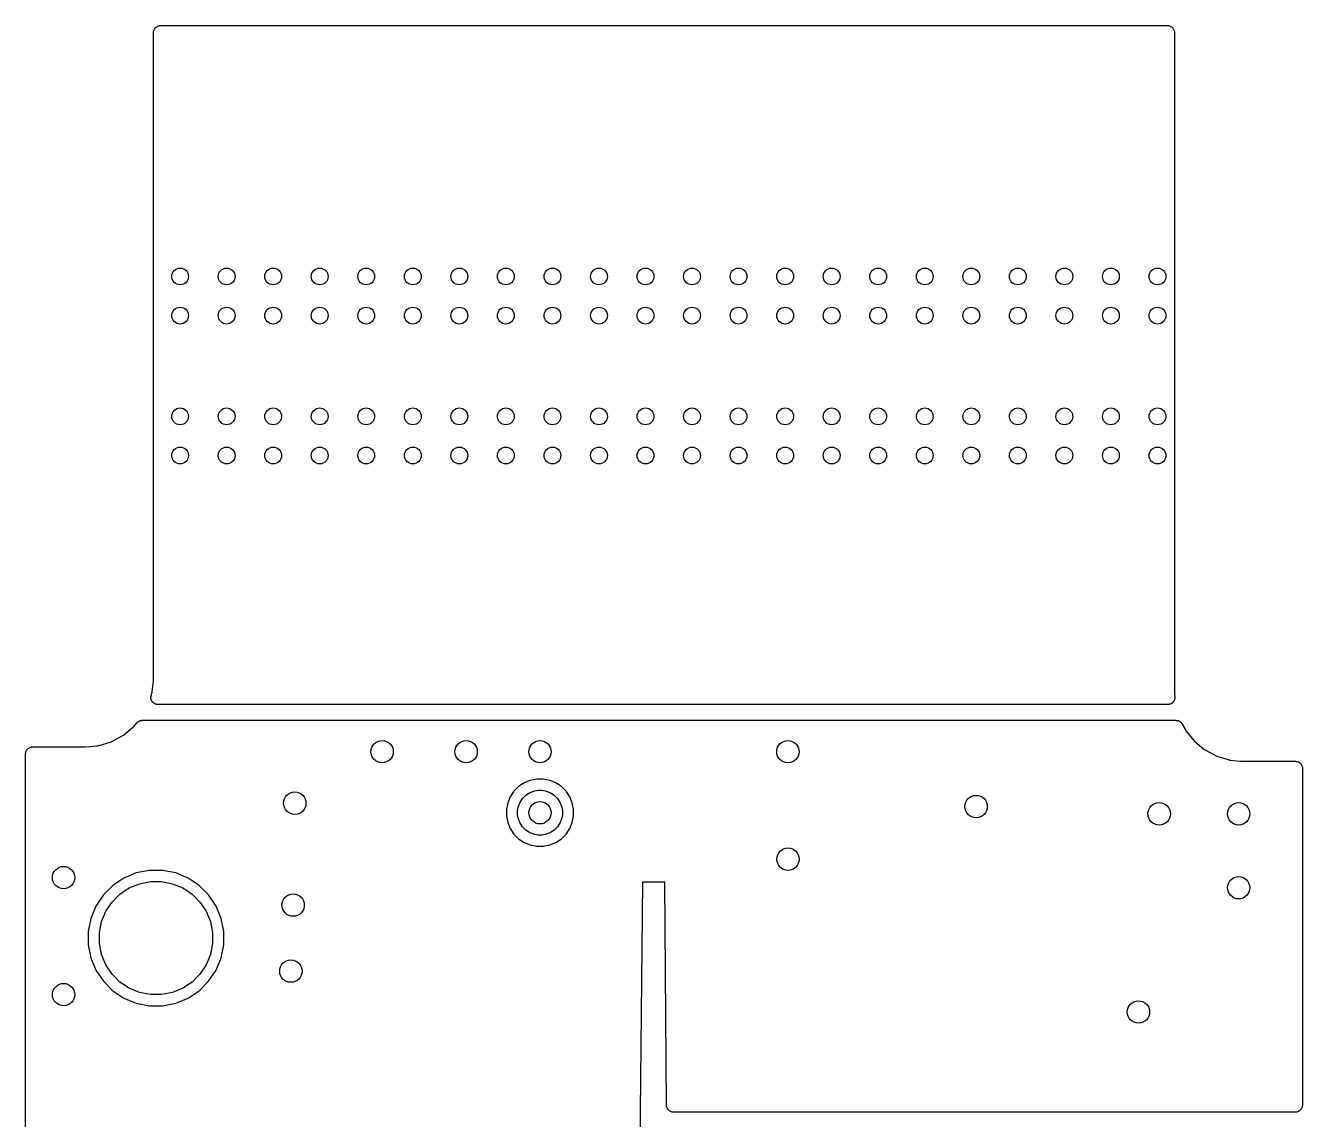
# Model space of a CAD drawing. Extents: x 5.16 to 6.06, y -3.88 to -2.24.
# Drawn here: x 5.157 to 6.055, y -3.012 to -2.242 of the extents above; entities that cross this region are included whole.
import ezdxf

# ---------------------------------------------------------------- set-up
doc = ezdxf.new("R2010")
doc.units = 0
doc.header["$MEASUREMENT"] = 0
doc.layers.add('BLACK', color=7, linetype='CONTINUOUS')

msp = doc.modelspace()

# ---------------------------------------------------------------- linework, layer by layer
at = {"layer": 'BLACK', "linetype": 'CONTINUOUS'}
for p, q in [((5.24763, -2.2452), (5.24785, -2.24479)), ((5.24785, -2.24479), (5.24808, -2.24438)), ((5.24808, -2.24438), (5.24809, -2.24436)), ((5.24809, -2.24436), (5.2481, -2.24435)), ((5.2481, -2.24435), (5.2484, -2.24399)), ((5.2484, -2.24399), (5.2487, -2.24363)), ((5.2487, -2.24363), (5.24871, -2.24361)), ((5.24871, -2.24361), (5.24872, -2.2436)), ((5.24872, -2.2436), (5.24909, -2.24331)), ((5.24909, -2.24331), (5.24945, -2.24301)), ((5.24945, -2.24301), (5.24947, -2.243)), ((5.24947, -2.243), (5.24948, -2.24299)), ((5.24948, -2.24299), (5.2499, -2.24277)), ((5.2499, -2.24277), (5.25032, -2.24255)), ((5.25032, -2.24255), (5.25033, -2.24255)), ((5.25033, -2.24255), (5.25035, -2.24254)), ((5.25035, -2.24254), (5.2508, -2.2424)), ((5.2508, -2.2424), (5.25125, -2.24227)), ((5.25125, -2.24227), (5.25127, -2.24227)), ((5.25127, -2.24227), (5.25128, -2.24226)), ((5.25128, -2.24226), (5.25175, -2.24222)), ((5.25175, -2.24222), (5.25222, -2.24217)), ((5.25222, -2.24217), (5.96025, -2.24217)), ((5.96025, -2.24217), (5.96029, -2.24217)), ((5.96029, -2.24217), (5.96029, -2.24217)), ((5.96029, -2.24217), (5.96029, -2.24217)), ((5.96029, -2.24217), (5.96032, -2.24217)), ((5.96032, -2.24217), (5.96079, -2.24223)), ((5.96079, -2.24223), (5.96126, -2.24228)), ((5.96126, -2.24228), (5.96127, -2.24228)), ((5.96127, -2.24228), (5.96129, -2.24228)), ((5.96129, -2.24228), (5.96174, -2.24242)), ((5.96174, -2.24242), (5.96219, -2.24256)), ((5.96219, -2.24256), (5.96221, -2.24257)), ((5.96221, -2.24257), (5.96222, -2.24258)), ((5.96222, -2.24258), (5.96263, -2.2428)), ((5.96263, -2.2428), (5.96305, -2.24303)), ((5.96305, -2.24303), (5.96306, -2.24304)), ((5.96306, -2.24304), (5.96308, -2.24305)), ((5.96308, -2.24305), (5.96344, -2.24335)), ((5.96344, -2.24335), (5.9638, -2.24365)), ((5.9638, -2.24365), (5.96381, -2.24366)), ((5.96381, -2.24366), (5.96382, -2.24367)), ((5.96382, -2.24367), (5.96412, -2.24404)), ((5.96412, -2.24404), (5.96442, -2.24441)), ((5.96442, -2.24441), (5.96443, -2.24442)), ((5.96443, -2.24442), (5.96444, -2.24444)), ((5.96444, -2.24444), (5.96465, -2.24485)), ((5.96465, -2.24485), (5.96488, -2.24527)), ((5.24722, -2.2471), (5.24727, -2.24663)), ((5.24722, -2.24714), (5.24722, -2.2471)), ((5.24722, -2.24717), (5.24722, -2.24714)), ((5.24722, -2.24714), (5.24722, -2.24714)), ((5.24722, -2.24714), (5.24722, -2.24714)), ((5.24722, -2.70201), (5.24722, -2.24717)), ((5.24727, -2.24663), (5.24732, -2.24617)), ((5.24732, -2.24617), (5.24733, -2.24615)), ((5.24733, -2.24613), (5.24747, -2.24568)), ((5.24733, -2.24615), (5.24733, -2.24613)), ((5.24747, -2.24568), (5.24761, -2.24524)), ((5.24761, -2.24524), (5.24762, -2.24522)), ((5.24762, -2.24522), (5.24763, -2.2452)), ((5.96488, -2.24527), (5.96488, -2.24528)), ((5.96488, -2.24528), (5.96489, -2.2453)), ((5.96489, -2.2453), (5.96502, -2.24575)), ((5.96502, -2.24575), (5.96516, -2.2462)), ((5.96516, -2.2462), (5.96516, -2.24622)), ((5.96516, -2.24622), (5.96516, -2.24624)), ((5.96516, -2.24624), (5.96521, -2.2467)), ((5.96521, -2.2467), (5.96525, -2.24717)), ((5.96525, -2.24717), (5.96525, -2.71123)), ((5.24631, -2.71063), (5.24711, -2.70307)), ((5.24711, -2.70307), (5.24712, -2.70301)), ((5.24712, -2.70301), (5.24713, -2.70296)), ((5.24713, -2.70296), (5.24722, -2.70201)), ((5.24561, -2.71325), (5.24606, -2.71178)), ((5.24606, -2.71178), (5.24618, -2.71122)), ((5.24618, -2.71122), (5.24619, -2.71116)), ((5.24619, -2.71116), (5.24631, -2.71063)), ((5.24619, -2.71116), (5.24619, -2.71116)), ((5.96525, -2.71123), (5.96525, -2.71126)), ((5.96525, -2.71126), (5.96525, -2.71126)), ((5.96525, -2.71126), (5.96525, -2.71145)), ((5.96525, -2.71145), (5.96526, -2.71155)), ((5.96526, -2.71155), (5.96527, -2.71162)), ((5.96527, -2.71162), (5.96526, -2.71187)), ((5.96526, -2.71187), (5.96528, -2.71211)), ((5.24538, -2.7147), (5.24541, -2.71445)), ((5.2454, -2.71494), (5.24538, -2.7147)), ((5.2454, -2.71518), (5.2454, -2.71494)), ((5.24545, -2.71542), (5.2454, -2.71518)), ((5.24541, -2.7142), (5.24546, -2.71397)), ((5.24541, -2.71445), (5.24541, -2.7142)), ((5.24547, -2.71567), (5.24545, -2.71542)), ((5.24546, -2.71397), (5.24548, -2.71373)), ((5.24554, -2.7159), (5.24547, -2.71567)), ((5.24548, -2.71373), (5.24556, -2.71349)), ((5.24558, -2.71614), (5.24554, -2.7159)), ((5.24556, -2.71349), (5.24561, -2.71325)), ((5.24567, -2.71637), (5.24558, -2.71614)), ((5.24574, -2.71661), (5.24567, -2.71637)), ((5.24586, -2.71682), (5.24574, -2.71661)), ((5.24595, -2.71704), (5.24586, -2.71682)), ((5.24608, -2.71725), (5.24595, -2.71704)), ((5.2462, -2.71747), (5.24608, -2.71725)), ((5.24635, -2.71766), (5.2462, -2.71747)), ((5.24648, -2.71786), (5.24635, -2.71766)), ((5.24665, -2.71804), (5.24648, -2.71786)), ((5.24681, -2.71823), (5.24665, -2.71804)), ((5.24699, -2.71839), (5.24681, -2.71823)), ((5.24716, -2.71856), (5.24699, -2.71839)), ((5.24737, -2.7187), (5.24716, -2.71856)), ((5.24756, -2.71886), (5.24737, -2.7187)), ((5.24777, -2.71897), (5.24756, -2.71886)), ((5.24797, -2.71911), (5.24777, -2.71897)), ((5.24819, -2.71921), (5.24797, -2.71911)), ((5.24841, -2.71933), (5.24819, -2.71921)), ((5.24864, -2.7194), (5.24841, -2.71933)), ((5.24886, -2.7195), (5.24864, -2.7194)), ((5.2491, -2.71955), (5.24886, -2.7195)), ((5.24934, -2.71962), (5.2491, -2.71955)), ((5.24958, -2.71965), (5.24934, -2.71962)), ((5.24982, -2.7197), (5.24958, -2.71965)), ((5.25006, -2.7197), (5.24982, -2.7197)), ((5.25031, -2.71973), (5.25006, -2.7197)), ((5.25038, -2.71973), (5.25031, -2.71973)), ((5.96052, -2.71973), (5.25038, -2.71973)), ((5.96074, -2.71971), (5.96052, -2.71973)), ((5.96096, -2.71971), (5.96074, -2.71971)), ((5.96122, -2.71966), (5.96096, -2.71971)), ((5.96149, -2.71964), (5.96122, -2.71966)), ((5.9617, -2.71957), (5.96149, -2.71964)), ((5.96192, -2.71953), (5.9617, -2.71957)), ((5.96217, -2.71943), (5.96192, -2.71953)), ((5.96242, -2.71935), (5.96217, -2.71943)), ((5.96262, -2.71925), (5.96242, -2.71935)), ((5.96283, -2.71917), (5.96262, -2.71925)), ((5.96305, -2.71902), (5.96283, -2.71917)), ((5.96328, -2.7189), (5.96305, -2.71902)), ((5.96346, -2.71876), (5.96328, -2.7189)), ((5.96364, -2.71863), (5.96346, -2.71876)), ((5.96383, -2.71845), (5.96364, -2.71863)), ((5.96404, -2.71828), (5.96383, -2.71845)), ((5.96418, -2.71811), (5.96404, -2.71828)), ((5.96434, -2.71795), (5.96418, -2.71811)), ((5.96449, -2.71773), (5.96434, -2.71795)), ((5.96466, -2.71753), (5.96449, -2.71773)), ((5.96477, -2.71733), (5.96466, -2.71753)), ((5.96489, -2.71715), (5.96477, -2.71733)), ((5.965, -2.7169), (5.96489, -2.71715)), ((5.96512, -2.71667), (5.965, -2.7169)), ((5.96519, -2.71646), (5.96512, -2.71667)), ((5.96528, -2.71625), (5.96519, -2.71646)), ((5.96528, -2.71211), (5.96549, -2.71425)), ((5.96533, -2.71599), (5.96528, -2.71625)), ((5.96541, -2.71574), (5.96533, -2.71599)), ((5.96544, -2.71551), (5.96541, -2.71574)), ((5.96548, -2.71529), (5.96544, -2.71551)), ((5.96549, -2.71503), (5.96548, -2.71529)), ((5.96549, -2.71425), (5.9655, -2.71432)), ((5.9655, -2.71432), (5.96549, -2.71454)), ((5.96549, -2.71454), (5.96552, -2.71477)), ((5.96552, -2.71477), (5.96549, -2.71503)), ((5.22616, -2.74117), (5.23252, -2.73599)), ((5.23252, -2.73599), (5.23293, -2.73559)), ((5.23293, -2.73559), (5.23298, -2.73555)), ((5.23298, -2.73555), (5.23336, -2.73517)), ((5.23298, -2.73555), (5.23298, -2.73555)), ((5.23336, -2.73517), (5.23546, -2.73264)), ((5.23546, -2.73264), (5.2355, -2.73259)), ((5.2355, -2.73259), (5.23565, -2.73245)), ((5.23565, -2.73245), (5.23579, -2.73229)), ((5.23579, -2.73229), (5.236, -2.73211)), ((5.236, -2.73211), (5.23621, -2.73191)), ((5.23621, -2.73191), (5.23638, -2.7318)), ((5.23638, -2.7318), (5.23654, -2.73167)), ((5.23654, -2.73167), (5.23679, -2.73154)), ((5.23679, -2.73154), (5.23703, -2.73139)), ((5.23703, -2.73139), (5.23722, -2.73131)), ((5.23722, -2.73131), (5.2374, -2.73121)), ((5.2374, -2.73121), (5.23767, -2.73113)), ((5.23767, -2.73113), (5.23794, -2.73103)), ((5.23794, -2.73103), (5.23814, -2.73099)), ((5.23814, -2.73099), (5.23834, -2.73093)), ((5.23834, -2.73093), (5.23862, -2.7309)), ((5.23862, -2.7309), (5.2389, -2.73085)), ((5.2389, -2.73085), (5.2391, -2.73085)), ((5.2391, -2.73085), (5.23931, -2.73083)), ((5.23931, -2.73083), (5.96633, -2.73083)), ((5.96633, -2.73083), (5.9664, -2.73084)), ((5.9664, -2.73084), (5.96663, -2.73086)), ((5.96663, -2.73086), (5.96686, -2.73086)), ((5.96686, -2.73086), (5.96712, -2.73091)), ((5.96712, -2.73091), (5.96737, -2.73094)), ((5.96737, -2.73094), (5.96759, -2.73101)), ((5.96759, -2.73101), (5.96782, -2.73106)), ((5.96782, -2.73106), (5.96806, -2.73116)), ((5.96806, -2.73116), (5.9683, -2.73124)), ((5.9683, -2.73124), (5.96851, -2.73135)), ((5.96851, -2.73135), (5.96872, -2.73144)), ((5.96872, -2.73144), (5.96893, -2.73158)), ((5.96893, -2.73158), (5.96916, -2.73171)), ((5.96916, -2.73171), (5.96934, -2.73186)), ((5.96934, -2.73186), (5.96953, -2.73199)), ((5.96953, -2.73199), (5.96971, -2.73217)), ((5.96971, -2.73217), (5.96991, -2.73234)), ((5.96991, -2.73234), (5.97005, -2.73252)), ((5.97005, -2.73252), (5.97021, -2.73268)), ((5.97021, -2.73268), (5.97036, -2.73289)), ((5.97036, -2.73289), (5.97052, -2.7331)), ((5.97052, -2.7331), (5.97062, -2.7333)), ((5.97062, -2.7333), (5.97075, -2.73349)), ((5.97075, -2.73349), (5.97294, -2.73761)), ((5.97294, -2.73761), (5.97325, -2.73808)), ((5.97325, -2.73808), (5.97329, -2.73814)), ((5.97329, -2.73814), (5.97329, -2.73814)), ((5.97329, -2.73814), (5.97358, -2.7386)), ((5.97358, -2.7386), (5.97875, -2.74495)), ((5.209, -2.74845), (5.21685, -2.74609)), ((5.21685, -2.74609), (5.21737, -2.74588)), ((5.21737, -2.74588), (5.21744, -2.74585)), ((5.21744, -2.74585), (5.21794, -2.74565)), ((5.21744, -2.74585), (5.21744, -2.74585)), ((5.21794, -2.74565), (5.22518, -2.74181)), ((5.22518, -2.74181), (5.22565, -2.7415)), ((5.22565, -2.7415), (5.22571, -2.74146)), ((5.22571, -2.74146), (5.22616, -2.74117)), ((5.22571, -2.74146), (5.22571, -2.74146)), ((5.97875, -2.74495), (5.97915, -2.74536)), ((5.97915, -2.74536), (5.9792, -2.74541)), ((5.9792, -2.74541), (5.9792, -2.74541)), ((5.9792, -2.74541), (5.97957, -2.74579)), ((5.97957, -2.74579), (5.98589, -2.75103)), ((5.15722, -2.75443), (5.15727, -2.75396)), ((5.15722, -2.75446), (5.15722, -2.75443)), ((5.15722, -2.7545), (5.15722, -2.75446)), ((5.15722, -2.75446), (5.15722, -2.75446)), ((5.15722, -2.75446), (5.15722, -2.75446)), ((5.15722, -3.36473), (5.15722, -2.7545)), ((5.15727, -2.75396), (5.15732, -2.75349)), ((5.15732, -2.75349), (5.15733, -2.75347)), ((5.15733, -2.75346), (5.15747, -2.75301)), ((5.15733, -2.75347), (5.15733, -2.75346)), ((5.15747, -2.75301), (5.15761, -2.75256)), ((5.15761, -2.75256), (5.15762, -2.75254)), ((5.15762, -2.75254), (5.15763, -2.75253)), ((5.15763, -2.75253), (5.15785, -2.75211)), ((5.15785, -2.75211), (5.15808, -2.7517)), ((5.15808, -2.7517), (5.15809, -2.75169)), ((5.15809, -2.75169), (5.1581, -2.75167)), ((5.1581, -2.75167), (5.1584, -2.75131)), ((5.1584, -2.75131), (5.1587, -2.75095)), ((5.1587, -2.75095), (5.15871, -2.75094)), ((5.15871, -2.75094), (5.15872, -2.75092)), ((5.15872, -2.75092), (5.15909, -2.75063)), ((5.15909, -2.75063), (5.15945, -2.75033)), ((5.15945, -2.75033), (5.15947, -2.75032)), ((5.15947, -2.75032), (5.15948, -2.75031)), ((5.15948, -2.75031), (5.1599, -2.75009)), ((5.1599, -2.75009), (5.16032, -2.74987)), ((5.16032, -2.74987), (5.16033, -2.74987)), ((5.16033, -2.74987), (5.16035, -2.74986)), ((5.16035, -2.74986), (5.1608, -2.74973)), ((5.1608, -2.74973), (5.16125, -2.74959)), ((5.16125, -2.74959), (5.16127, -2.74959)), ((5.16127, -2.74959), (5.16128, -2.74958)), ((5.16128, -2.74958), (5.16175, -2.74954)), ((5.16175, -2.74954), (5.16222, -2.7495)), ((5.16222, -2.7495), (5.19881, -2.74949)), ((5.19881, -2.74949), (5.19883, -2.74949)), ((5.19883, -2.74949), (5.19883, -2.74949)), ((5.19883, -2.74949), (5.19902, -2.7495)), ((5.19902, -2.7495), (5.19912, -2.74949)), ((5.19912, -2.74949), (5.19919, -2.74948)), ((5.19919, -2.74948), (5.19944, -2.74948)), ((5.19944, -2.74948), (5.19968, -2.74946)), ((5.19968, -2.74946), (5.20785, -2.74867)), ((5.20785, -2.74867), (5.2084, -2.74856)), ((5.2084, -2.74856), (5.20847, -2.74855)), ((5.20847, -2.74855), (5.209, -2.74845)), ((5.20847, -2.74855), (5.20847, -2.74855)), ((5.98589, -2.75103), (5.98635, -2.75134)), ((5.98635, -2.75134), (5.98641, -2.75138)), ((5.98641, -2.75138), (5.98641, -2.75138)), ((5.98641, -2.75138), (5.98685, -2.75169)), ((5.98685, -2.75169), (5.99406, -2.7556)), ((5.99406, -2.7556), (5.99458, -2.75582)), ((5.99458, -2.75582), (5.99465, -2.75584)), ((5.99465, -2.75584), (5.99465, -2.75584)), ((5.99465, -2.75584), (5.99465, -2.75584)), ((5.99465, -2.75584), (5.99514, -2.75606)), ((5.99514, -2.75606), (6.00297, -2.75849)), ((6.00297, -2.75849), (6.00352, -2.75861)), ((6.00352, -2.75861), (6.00359, -2.75862)), ((6.00359, -2.75862), (6.00359, -2.75862)), ((6.00359, -2.75862), (6.00412, -2.75874)), ((6.00412, -2.75874), (6.01167, -2.75954)), ((6.01167, -2.75954), (6.01174, -2.75955)), ((6.01174, -2.75955), (6.01179, -2.75956)), ((6.01179, -2.75956), (6.01274, -2.75965)), ((6.01274, -2.75965), (6.05025, -2.75965)), ((6.05025, -2.75965), (6.05029, -2.75965)), ((6.05029, -2.75965), (6.05029, -2.75965)), ((6.05029, -2.75965), (6.05029, -2.75965)), ((6.05029, -2.75965), (6.05032, -2.75965)), ((6.05032, -2.75965), (6.05079, -2.75971)), ((6.05079, -2.75971), (6.05126, -2.75976)), ((6.05126, -2.75976), (6.05127, -2.75976)), ((6.05127, -2.75976), (6.05129, -2.75976)), ((6.05129, -2.75976), (6.05174, -2.7599)), ((6.05174, -2.7599), (6.05219, -2.76004)), ((6.05219, -2.76004), (6.05221, -2.76005)), ((6.05221, -2.76005), (6.05222, -2.76006)), ((6.05222, -2.76006), (6.05263, -2.76028)), ((6.05263, -2.76028), (6.05305, -2.76051)), ((6.05305, -2.76051), (6.05306, -2.76052)), ((6.05306, -2.76052), (6.05308, -2.76053)), ((6.05308, -2.76053), (6.05344, -2.76083)), ((6.05344, -2.76083), (6.0538, -2.76113)), ((6.0538, -2.76113), (6.05381, -2.76114)), ((6.05381, -2.76114), (6.05382, -2.76116)), ((6.05382, -2.76116), (6.05412, -2.76152)), ((6.05412, -2.76152), (6.05442, -2.76189)), ((6.05442, -2.76189), (6.05443, -2.7619)), ((6.05443, -2.7619), (6.05444, -2.76192)), ((6.05444, -2.76192), (6.05465, -2.76233)), ((6.05465, -2.76233), (6.05488, -2.76275)), ((6.05488, -2.76275), (6.05488, -2.76276)), ((6.05488, -2.76276), (6.05489, -2.76278)), ((6.05489, -2.76278), (6.05502, -2.76323)), ((6.05502, -2.76323), (6.05516, -2.76368)), ((6.05516, -2.76368), (6.05516, -2.7637)), ((6.05516, -2.7637), (6.05516, -2.76372)), ((6.05516, -2.76372), (6.05521, -2.76419)), ((6.05521, -2.76419), (6.05525, -2.76465)), ((6.05525, -2.76465), (6.05525, -3.00143)), ((5.50784, -2.77486), (5.50397, -2.77745)), ((5.51214, -2.77308), (5.50784, -2.77486)), ((5.51671, -2.77217), (5.51214, -2.77308)), ((5.52136, -2.77217), (5.51671, -2.77217)), ((5.52592, -2.77308), (5.52136, -2.77217)), ((5.53022, -2.77486), (5.52592, -2.77308)), ((5.53409, -2.77745), (5.53022, -2.77486)), ((5.50068, -2.78074), (5.4981, -2.78461)), ((5.50397, -2.77745), (5.50068, -2.78074)), ((5.5068, -2.78576), (5.50899, -2.78356)), ((5.50899, -2.78356), (5.51157, -2.78184)), ((5.51157, -2.78184), (5.51444, -2.78065)), ((5.51444, -2.78065), (5.51748, -2.78005)), ((5.51748, -2.78005), (5.52058, -2.78005)), ((5.52058, -2.78005), (5.52363, -2.78065)), ((5.52363, -2.78065), (5.52649, -2.78184)), ((5.52649, -2.78184), (5.52907, -2.78356)), ((5.52907, -2.78356), (5.53126, -2.78576)), ((5.53738, -2.78074), (5.53409, -2.77745)), ((5.53997, -2.78461), (5.53738, -2.78074)), ((5.49632, -2.7889), (5.49541, -2.79347)), ((5.4981, -2.78461), (5.49632, -2.7889)), ((5.50328, -2.79424), (5.50389, -2.7912)), ((5.50389, -2.7912), (5.50508, -2.78834)), ((5.50508, -2.78834), (5.5068, -2.78576)), ((5.53126, -2.78576), (5.53299, -2.78834)), ((5.53299, -2.78834), (5.53417, -2.7912)), ((5.53417, -2.7912), (5.53478, -2.79424)), ((5.54175, -2.7889), (5.53997, -2.78461)), ((5.54265, -2.79347), (5.54175, -2.7889)), ((5.49541, -2.79347), (5.49541, -2.79812)), ((5.49541, -2.79812), (5.49632, -2.80269)), ((5.50328, -2.79735), (5.50328, -2.79424)), ((5.50389, -2.80039), (5.50328, -2.79735)), ((5.50508, -2.80325), (5.50389, -2.80039)), ((5.53417, -2.80039), (5.53299, -2.80325)), ((5.53478, -2.79735), (5.53417, -2.80039)), ((5.53478, -2.79424), (5.53478, -2.79735)), ((5.54175, -2.80269), (5.54265, -2.79812)), ((5.54265, -2.79812), (5.54265, -2.79347)), ((5.49632, -2.80269), (5.4981, -2.80698)), ((5.4981, -2.80698), (5.50068, -2.81085)), ((5.5068, -2.80583), (5.50508, -2.80325)), ((5.50899, -2.80803), (5.5068, -2.80583)), ((5.51157, -2.80975), (5.50899, -2.80803)), ((5.51444, -2.81094), (5.51157, -2.80975)), ((5.52649, -2.80975), (5.52363, -2.81094)), ((5.52907, -2.80803), (5.52649, -2.80975)), ((5.53126, -2.80583), (5.52907, -2.80803)), ((5.53299, -2.80325), (5.53126, -2.80583)), ((5.53738, -2.81085), (5.53997, -2.80698)), ((5.53997, -2.80698), (5.54175, -2.80269)), ((5.50068, -2.81085), (5.50397, -2.81414)), ((5.50397, -2.81414), (5.50784, -2.81673)), ((5.50784, -2.81673), (5.51214, -2.81851)), ((5.51214, -2.81851), (5.51671, -2.81942)), ((5.51748, -2.81154), (5.51444, -2.81094)), ((5.51671, -2.81942), (5.52136, -2.81942)), ((5.52058, -2.81154), (5.51748, -2.81154)), ((5.52363, -2.81094), (5.52058, -2.81154)), ((5.52136, -2.81942), (5.52592, -2.81851)), ((5.52592, -2.81851), (5.53022, -2.81673)), ((5.53022, -2.81673), (5.53409, -2.81414)), ((5.53409, -2.81414), (5.53738, -2.81085)), ((5.24426, -2.83635), (5.23506, -2.83818)), ((5.25365, -2.83635), (5.24426, -2.83635)), ((5.26285, -2.83818), (5.25365, -2.83635)), ((5.22639, -2.84177), (5.21859, -2.84698)), ((5.23506, -2.83818), (5.22639, -2.84177)), ((5.23012, -2.84875), (5.23735, -2.84575)), ((5.23735, -2.84575), (5.24504, -2.84422)), ((5.24504, -2.84422), (5.25287, -2.84422)), ((5.25287, -2.84422), (5.26055, -2.84575)), ((5.26055, -2.84575), (5.26779, -2.84875)), ((5.27152, -2.84177), (5.26285, -2.83818)), ((5.27932, -2.84698), (5.27152, -2.84177)), ((5.59108, -2.84485), (5.58931, -3.02921)), ((5.5911, -2.84464), (5.59108, -2.84485)), ((5.59132, -2.84461), (5.5911, -2.84464)), ((5.60659, -2.84461), (5.59132, -2.84461)), ((5.60681, -2.84463), (5.60659, -2.84461)), ((5.60683, -2.84486), (5.60681, -2.84463)), ((5.60797, -3.00146), (5.60683, -2.84486)), ((5.21195, -2.85362), (5.20674, -2.86142)), ((5.21859, -2.84698), (5.21195, -2.85362)), ((5.21807, -2.85864), (5.22361, -2.8531)), ((5.22361, -2.8531), (5.23012, -2.84875)), ((5.26779, -2.84875), (5.2743, -2.8531)), ((5.2743, -2.8531), (5.27984, -2.85864)), ((5.28596, -2.85362), (5.27932, -2.84698)), ((5.29117, -2.86142), (5.28596, -2.85362)), ((5.20674, -2.86142), (5.20315, -2.87009)), ((5.21371, -2.86515), (5.21807, -2.85864)), ((5.27984, -2.85864), (5.28419, -2.86515)), ((5.29476, -2.87009), (5.29117, -2.86142)), ((5.20315, -2.87009), (5.20132, -2.87929)), ((5.20919, -2.88007), (5.21072, -2.87239)), ((5.21072, -2.87239), (5.21371, -2.86515)), ((5.28419, -2.86515), (5.28719, -2.87239)), ((5.28719, -2.87239), (5.28872, -2.88007)), ((5.29659, -2.87929), (5.29476, -2.87009)), ((5.20132, -2.87929), (5.20132, -2.88868)), ((5.20919, -2.8879), (5.20919, -2.88007)), ((5.28872, -2.88007), (5.28872, -2.8879)), ((5.29659, -2.88868), (5.29659, -2.87929)), ((5.20132, -2.88868), (5.20315, -2.89788)), ((5.21072, -2.89558), (5.20919, -2.8879)), ((5.28872, -2.8879), (5.28719, -2.89558)), ((5.29476, -2.89788), (5.29659, -2.88868)), ((5.20315, -2.89788), (5.20674, -2.90655)), ((5.21371, -2.90282), (5.21072, -2.89558)), ((5.28719, -2.89558), (5.28419, -2.90282)), ((5.29117, -2.90655), (5.29476, -2.89788)), ((5.20674, -2.90655), (5.21195, -2.91435)), ((5.21807, -2.90933), (5.21371, -2.90282)), ((5.22361, -2.91487), (5.21807, -2.90933)), ((5.27984, -2.90933), (5.2743, -2.91487)), ((5.28419, -2.90282), (5.27984, -2.90933)), ((5.28596, -2.91435), (5.29117, -2.90655)), ((5.21195, -2.91435), (5.21859, -2.92099)), ((5.23012, -2.91922), (5.22361, -2.91487)), ((5.2743, -2.91487), (5.26779, -2.91922)), ((5.27932, -2.92099), (5.28596, -2.91435)), ((5.21859, -2.92099), (5.22639, -2.9262)), ((5.22639, -2.9262), (5.23506, -2.92979)), ((5.23735, -2.92222), (5.23012, -2.91922)), ((5.24504, -2.92375), (5.23735, -2.92222)), ((5.25287, -2.92375), (5.24504, -2.92375)), ((5.26055, -2.92222), (5.25287, -2.92375)), ((5.26779, -2.91922), (5.26055, -2.92222)), ((5.26285, -2.92979), (5.27152, -2.9262)), ((5.27152, -2.9262), (5.27932, -2.92099)), ((5.23506, -2.92979), (5.24426, -2.93162)), ((5.24426, -2.93162), (5.25365, -2.93162)), ((5.25365, -2.93162), (5.26285, -2.92979)), ((5.60802, -3.00191), (5.60797, -3.00146)), ((5.60806, -3.00236), (5.60802, -3.00191)), ((5.60807, -3.0024), (5.60806, -3.00236)), ((5.60807, -3.00243), (5.60807, -3.0024)), ((5.60821, -3.00287), (5.60807, -3.00243)), ((5.60834, -3.0033), (5.60821, -3.00287)), ((5.60835, -3.00333), (5.60834, -3.0033)), ((5.60836, -3.00336), (5.60835, -3.00333)), ((5.60858, -3.00376), (5.60836, -3.00336)), ((5.60879, -3.00416), (5.60858, -3.00376)), ((5.60881, -3.00419), (5.60879, -3.00416)), ((5.60883, -3.00422), (5.60881, -3.00419)), ((5.60912, -3.00457), (5.60883, -3.00422)), ((5.6094, -3.00492), (5.60912, -3.00457)), ((5.60943, -3.00495), (5.6094, -3.00492)), ((5.60945, -3.00497), (5.60943, -3.00495)), ((5.6098, -3.00526), (5.60945, -3.00497)), ((5.61015, -3.00555), (5.6098, -3.00526)), ((5.61018, -3.00557), (5.61015, -3.00555)), ((5.61021, -3.00559), (5.61018, -3.00557)), ((5.61061, -3.0058), (5.61021, -3.00559)), ((5.611, -3.00602), (5.61061, -3.0058)), ((5.61104, -3.00603), (5.611, -3.00602)), ((5.61107, -3.00605), (5.61104, -3.00603)), ((5.6115, -3.00618), (5.61107, -3.00605)), ((5.61193, -3.00632), (5.6115, -3.00618)), ((5.61197, -3.00632), (5.61193, -3.00632)), ((5.612, -3.00633), (5.61197, -3.00632)), ((5.61245, -3.00637), (5.612, -3.00633)), ((5.6129, -3.00642), (5.61245, -3.00637)), ((5.61297, -3.00643), (5.6129, -3.00642)), ((6.05025, -3.00643), (5.61297, -3.00643)), ((6.05072, -3.00638), (6.05025, -3.00643)), ((6.05119, -3.00634), (6.05072, -3.00638)), ((6.05121, -3.00633), (6.05119, -3.00634)), ((6.05122, -3.00633), (6.05121, -3.00633)), ((6.05168, -3.00619), (6.05122, -3.00633)), ((6.05213, -3.00606), (6.05168, -3.00619)), ((6.05214, -3.00605), (6.05213, -3.00606)), ((6.05216, -3.00605), (6.05214, -3.00605)), ((6.05257, -3.00583), (6.05216, -3.00605)), ((6.05299, -3.00561), (6.05257, -3.00583)), ((6.053, -3.0056), (6.05299, -3.00561)), ((6.05302, -3.00559), (6.053, -3.0056)), ((6.05338, -3.00529), (6.05302, -3.00559)), ((6.05375, -3.005), (6.05338, -3.00529)), ((6.05376, -3.00498), (6.05375, -3.005)), ((6.05378, -3.00497), (6.05376, -3.00498)), ((6.05408, -3.00461), (6.05378, -3.00497)), ((6.05438, -3.00425), (6.05408, -3.00461)), ((6.05439, -3.00423), (6.05438, -3.00425)), ((6.0544, -3.00422), (6.05439, -3.00423)), ((6.05462, -3.00381), (6.0544, -3.00422)), ((6.05485, -3.00339), (6.05462, -3.00381)), ((6.05486, -3.00336), (6.05485, -3.00338)), ((6.05485, -3.00338), (6.05485, -3.00339)), ((6.055, -3.00291), (6.05486, -3.00336)), ((6.05514, -3.00246), (6.055, -3.00291)), ((6.05515, -3.00245), (6.05514, -3.00246)), ((6.0552, -3.00196), (6.05515, -3.00243)), ((6.05515, -3.00243), (6.05515, -3.00245)), ((6.05525, -3.00149), (6.0552, -3.00196)), ((6.05525, -3.00143), (6.05525, -3.00146)), ((6.05525, -3.00146), (6.05525, -3.00146)), ((6.05525, -3.00146), (6.05525, -3.00146)), ((6.05525, -3.00146), (6.05525, -3.00149))]:
    msp.add_line(p, q, dxfattribs=at)
at = {"layer": 'BLACK'}
for centre, radius in [((5.26591, -2.41862), 0.00591), ((5.29864, -2.41862), 0.00591), ((5.33137, -2.41862), 0.00591), ((5.3641, -2.41862), 0.00591), ((5.39683, -2.41862), 0.00591), ((5.42957, -2.41862), 0.00591), ((5.4623, -2.41862), 0.00591), ((5.49503, -2.41862), 0.00591), ((5.52776, -2.41862), 0.00591), ((5.5605, -2.41862), 0.00591), ((5.59323, -2.41862), 0.00591), ((5.62596, -2.41862), 0.00591), ((5.65869, -2.41862), 0.00591), ((5.69143, -2.41862), 0.00591), ((5.72416, -2.41862), 0.00591), ((5.75689, -2.41862), 0.00591), ((5.78962, -2.41862), 0.00591), ((5.82235, -2.41862), 0.00591), ((5.85509, -2.41862), 0.00591), ((5.88782, -2.41862), 0.00591), ((5.92055, -2.41862), 0.00591), ((5.95328, -2.41862), 0.00591), ((5.26591, -2.44618), 0.00591), ((5.29864, -2.44618), 0.00591), ((5.33137, -2.44618), 0.00591), ((5.3641, -2.44618), 0.00591), ((5.39683, -2.44618), 0.00591), ((5.42957, -2.44618), 0.00591), ((5.4623, -2.44618), 0.00591), ((5.49503, -2.44618), 0.00591), ((5.52776, -2.44618), 0.00591), ((5.5605, -2.44618), 0.00591), ((5.59323, -2.44618), 0.00591), ((5.62596, -2.44618), 0.00591), ((5.65869, -2.44618), 0.00591), ((5.69143, -2.44618), 0.00591), ((5.72416, -2.44618), 0.00591), ((5.75689, -2.44618), 0.00591), ((5.78962, -2.44618), 0.00591), ((5.82235, -2.44618), 0.00591), ((5.85509, -2.44618), 0.00591), ((5.88782, -2.44618), 0.00591), ((5.92055, -2.44618), 0.00591), ((5.95328, -2.44618), 0.00591), ((5.26591, -2.51705), 0.00591), ((5.29864, -2.51705), 0.00591), ((5.33137, -2.51705), 0.00591), ((5.3641, -2.51705), 0.00591), ((5.39683, -2.51705), 0.00591), ((5.42957, -2.51705), 0.00591), ((5.4623, -2.51705), 0.00591), ((5.49503, -2.51705), 0.00591), ((5.52776, -2.51705), 0.00591), ((5.5605, -2.51705), 0.00591), ((5.59323, -2.51705), 0.00591), ((5.62596, -2.51705), 0.00591), ((5.65869, -2.51705), 0.00591), ((5.69143, -2.51705), 0.00591), ((5.72416, -2.51705), 0.00591), ((5.75689, -2.51705), 0.00591), ((5.78962, -2.51705), 0.00591), ((5.82235, -2.51705), 0.00591), ((5.85509, -2.51705), 0.00591), ((5.88782, -2.51705), 0.00591), ((5.92055, -2.51705), 0.00591), ((5.95328, -2.51705), 0.00591), ((5.26591, -2.54461), 0.00591), ((5.29864, -2.54461), 0.00591), ((5.33137, -2.54461), 0.00591), ((5.3641, -2.54461), 0.00591), ((5.39683, -2.54461), 0.00591), ((5.42957, -2.54461), 0.00591), ((5.4623, -2.54461), 0.00591), ((5.49503, -2.54461), 0.00591), ((5.52776, -2.54461), 0.00591), ((5.5605, -2.54461), 0.00591), ((5.59323, -2.54461), 0.00591), ((5.62596, -2.54461), 0.00591), ((5.65869, -2.54461), 0.00591), ((5.69143, -2.54461), 0.00591), ((5.72416, -2.54461), 0.00591), ((5.75689, -2.54461), 0.00591), ((5.78962, -2.54461), 0.00591), ((5.82235, -2.54461), 0.00591), ((5.85509, -2.54461), 0.00591), ((5.88782, -2.54461), 0.00591), ((5.92055, -2.54461), 0.00591), ((5.95328, -2.54461), 0.00591), ((5.40801, -2.75288), 0.00787), ((5.46706, -2.75288), 0.00787), ((5.51903, -2.75288), 0.00787), ((5.69336, -2.75288), 0.00787), ((5.34659, -2.7891), 0.00787), ((5.82572, -2.79146), 0.00787), ((5.51903, -2.7958), 0.00787), ((5.95446, -2.79658), 0.00787), ((6.01037, -2.79658), 0.00787), ((5.69344, -2.82847), 0.00787), ((5.18399, -2.84146), 0.00787), ((6.01037, -2.84855), 0.00787), ((5.34541, -2.86076), 0.00787), ((5.34384, -2.90721), 0.00787), ((5.18399, -2.92375), 0.00787), ((5.9399, -2.93595), 0.00787)]:
    msp.add_circle(centre, radius, dxfattribs=at)

doc.saveas('drawing.dxf')
